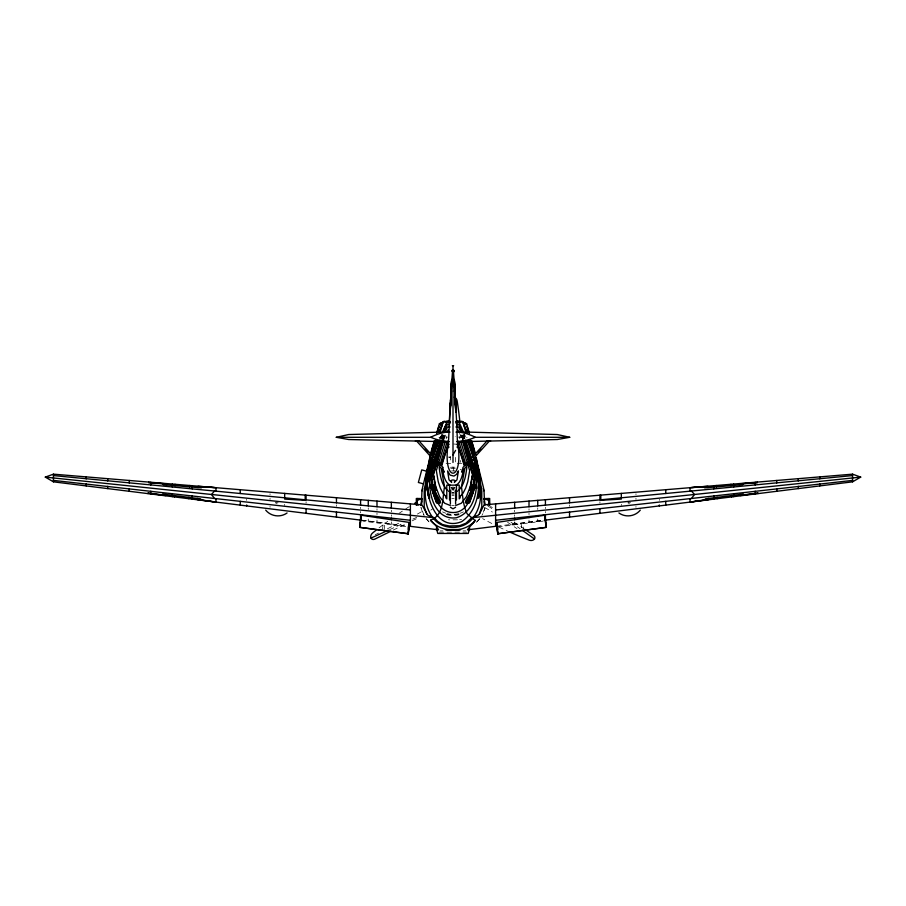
<?xml version="1.0" encoding="UTF-8"?>
<svg xmlns="http://www.w3.org/2000/svg" width="906" height="906" viewBox="0 0 906 906"><rect width="100%" height="100%" fill="white"/><g stroke="black" fill="none" stroke-linecap="round" stroke-linejoin="round"><path stroke-width="0.68" stroke-dasharray="4.53 3.4" d="M382.491 529.5L383.238 523.736L362.853 521.109M384.133 529.716L384.801 523.94L393.397 525.038M441.029 438.278L441.766 434.382M441.437 438.878L442.219 434.755M442.728 439.161L443.498 435.129M484.891 507.994L482.117 515.027M484.132 510.599L484.891 507.994M446.137 438.776L446.93 436.171M442.558 441.007L444.767 435.31M442.796 440.746L444.891 435.31L443.408 435.31L441.686 439.546M444.11 439.297L446.432 433.283M442.841 439.331L444.427 435.31M442.332 438.255L443.532 435.31M442.683 438.232L443.861 435.31M442.83 438.04L444.008 435.095M440.531 438.108L441.777 435.118M441.437 437.689L442.796 434.461M439.67 438.402L440.678 436.114M439.625 439.58L441.233 436.035M481.867 515.469L482.898 513.611M476.998 521.867L479.886 518.538M479.5 519.059L475.004 523.645M449.308 457.587L450.644 456.918L450.644 463.351L444.166 463.351M387.462 528.753L398.878 523.158M393.147 530.146L405.831 523.94M412.173 520.837L417.247 518.357A57.565 49.853 -30 0 0 419.263 517.326M375.277 534.71L378.583 533.09M389.603 529.648L403.782 523.215M412.808 519.115L416.681 517.36M459.682 519.693L461.607 519.353M450.769 468.617L455.231 468.617M457.564 519.817L448.436 519.817M512.502 524.223L543.917 520.169M512.603 525.038L521.199 523.94L521.867 529.716M543.147 521.109L522.762 523.736L523.509 529.5M496.692 526.193L545.423 520.112M497.688 526.907L512.683 525.038M448.244 457.145L450.644 456.918M438.934 437.292L447.349 437.292M458.651 437.292L467.066 437.292M461.834 463.351L455.356 463.351L455.356 456.918L456.692 457.587M451.641 470.905L454.359 470.905M450.928 488.062L455.072 488.062M451.845 498.594L454.155 498.594M451.652 505.491L454.348 505.491M446.284 514.438L459.716 514.438M440.203 530.871L442.898 530.871M463.102 530.871L465.797 530.871M439.082 532.162L466.918 532.162M453.555 443.985L457.757 444.37M360.769 520.135L409.308 526.193M393.317 525.038L407.032 526.737M362.083 520.169L393.498 524.223M514.178 522.207L523.555 528.515M507.609 522.32L516.986 528.617M510.961 522.162L520.169 528.742M426.114 518.538L429.002 521.867M426.5 519.059L428.629 521.482M423.51 514.37L423.883 515.027M424.133 515.469L420.95 507.462L422.366 511.833M463.679 432.456L466.33 438.402M463.204 434.461L464.563 437.689M462.468 435.31L463.668 438.255M463.951 438.651L462.592 435.31L461.109 435.31L463.204 440.746M462.139 435.31L463.317 438.232M461.992 435.095L463.17 438.04M461.573 435.31L463.159 439.331M461.233 435.31L463.442 441.007M459.569 433.283L461.89 439.297M459.07 436.171L459.863 438.776M464.234 434.382L464.971 438.278M463.781 434.755L464.563 438.878M462.502 435.129L463.272 439.161M455.208 436.545L455.208 436.477M659.319 499.297L659.319 500.372M635.967 493.804L635.967 494.642M635.967 498.255L635.967 499.399M635.967 506.454L635.967 507.281M621.335 504.325L621.335 505.435M599.919 501.822L599.919 503.068M569.546 504.959L569.546 506.295M545.423 507.303L545.423 508.594M545.423 511.516L545.423 512.887M537.745 507.96L537.745 509.478M537.745 519.07L537.745 521.075M529.013 508.832L529.013 510.271M529.013 513.181L529.013 514.608M529.013 520.135L529.013 522.162M514.653 510.248L514.653 511.788M514.653 514.812L514.653 516.273M514.653 521.913L514.653 523.951M391.347 510.248L391.347 511.788M391.347 514.812L391.347 516.273M391.347 521.913L391.347 523.951M376.987 508.832L376.987 510.271M376.987 513.181L376.987 514.608M376.987 520.135L376.987 522.162M368.255 507.96L368.255 509.478M368.255 519.07L368.255 521.075M360.577 507.303L360.577 508.594M360.577 511.516L360.577 512.887M336.454 504.959L336.454 506.295M306.081 501.822L306.081 503.068M284.665 504.325L284.665 505.435M270.033 493.804L270.033 494.642M270.033 498.255L270.033 499.399M270.033 506.454L270.033 507.281M246.681 499.297L246.681 500.372M459.263 514.71A24.179 24.179 0 0 1 446.737 514.71M450.475 467.303A24.179 24.179 0 0 1 458.028 467.7M463.464 511.867A23.024 23.024 0 0 1 460.112 513.249M458.957 513.589A23.024 23.024 0 0 1 447.043 513.589M445.888 513.249A23.024 23.024 0 0 1 442.536 511.867M460.112 469.444A23.024 23.024 0 0 1 463.464 470.837M460.656 460.463A33.465 28.981 90 0 1 460.089 462.502M510.293 532.298A342.389 296.522 30 0 1 499.127 527.122M491.777 523.475A342.389 296.522 30 0 1 484.495 519.67A33.465 28.981 30 0 1 482.638 518.617M484.563 507.541A57.565 49.853 30 0 1 492.377 512.071M488.017 506.069A58.414 49.536 42.9 0 1 493.611 509.908M421.301 511.811A57.565 49.853 -30 0 1 417.383 514.064M379.059 527.87A342.389 296.522 -30 0 1 387.779 521.29M398.957 513.408A342.389 296.522 -30 0 1 402.366 511.12M405.786 508.866A342.389 296.522 -30 0 1 409.24 506.647M432.649 508.753A58.414 50.362 -16.2 0 1 430.86 510.123M454.099 495.446A4.236 4.236 0 0 1 451.901 495.446M450.882 487.677A4.236 4.236 0 0 1 455.118 487.677M454.416 493.804A2.831 2.831 0 0 1 451.584 493.804M451.584 488.9A2.831 2.831 0 0 1 454.416 488.9M454.166 471.335A57.565 49.853 -90 0 1 452.468 464.846M490.429 506.42A57.565 49.853 30 0 1 492.366 507.575M461.018 434.88A342.389 296.522 -90 0 1 461.199 437.609M278.165 502.717L275.435 502.717A1.937 1.937 0 0 0 278.165 502.717M452.128 489.829L451.766 490.112A1.755 1.755 0 0 1 454.234 490.112L452.128 489.829M454.234 492.592L451.766 492.592A1.755 1.755 0 0 0 454.234 492.592M630.565 502.717L627.835 502.717A1.937 1.937 0 0 0 630.565 502.717"/><path stroke-width="1.36" d="M484.619 505.197L484.031 490.78A60.509 60.509 0 0 0 482.615 484.2L476.001 457.711M450.622 406.035L450.701 402.558M450.633 404.518L450.712 401.618M450.916 398.787L451.437 388.266M457.417 441.618L457.009 431.811L557.326 434.529L569.715 437.292L475.276 437.292L471.777 438.64A124.598 81.393 90 0 1 459.036 441.471L457.507 441.664C464.608 483.691 441.392 483.691 448.493 441.664L451.415 384.846M450.259 410.497L450.758 397.451M450.916 398.572L451.154 392.819M450.984 397.224L451.358 389.863M545.152 520.01L545.027 515.197L496.681 522.434L497.813 533.781L496.681 522.434M450.656 402.683L450.735 400.656M451.381 389.331L451.516 384.642M450.678 401.743L450.712 400.022L450.282 410.746M451.403 388.164L451.494 385.877M451.46 385.763L451.562 383.385M451.494 384.529L451.596 382.106M451.539 383.272L451.641 380.792M450.894 394.552L450.928 393.77L450.191 412.06L450.678 400.192M451.109 391.075L451.222 388.289M451.584 381.97L451.63 380.497M451.46 383.566L451.063 392.536L451.256 386.987M451.686 379.455L451.505 382.615M451.199 388.708L452.547 371.075M451.392 384.79L451.618 380.452M451.313 386.239L451.369 384.959L451.029 391.335M451.448 383.498L451.482 382.774M421.381 504.789L421.97 490.78A60.509 60.509 0 0 1 423.385 484.2L429.999 457.711M421.754 498.764L421.256 505.152L421.392 504.178M450.928 393.317L450.814 395.492C451.652 380.475 449.897 412.819 450.803 395.763M464.733 468.742L461.471 486.658C462.649 495.775 463.091 505.355 467.122 513.77C477.915 523.543 476.488 517.688 467.405 529.84L495.605 526.329L495.605 503.872M450.837 395.141L451.131 389.41M450.735 397.134L450.894 394.348M489.489 440.826L490.667 440.939L486.952 441.007L462.955 467.485L462.105 472.479L462.785 470.656M148.029 493.623L148.063 493L162.57 494.88L162.627 494.064L200.656 498.832L200.6 499.818L215.096 501.981L197.281 499.636L197.361 498.425M148.731 482.094L148.697 482.717L163.25 483.849L163.193 484.687L201.325 487.847L201.392 486.805L215.968 487.688L215.956 491.154M165.923 494.483L165.855 495.559L148.052 493.249M166.5 484.959L166.568 483.838L148.709 482.456M174.326 496.896L174.416 495.548M175.017 485.673L175.096 484.28M188.788 498.708L188.867 497.36M189.513 486.873L189.592 485.491M198.018 487.575L198.097 486.296L214.439 487.564M442.853 467.994L443.895 472.479L443.215 470.656M449.229 421.528L450.735 399.614M451.086 396.375L451.403 391.199L451.177 398.13M409.319 522.434L408.187 533.781L409.319 522.434L360.973 515.197L360.848 520.01M359.75 527.349L408.413 533.781L359.75 527.349L360.973 515.197M464.099 465.231L458.379 446.148A34.315 2.344 71.8 0 0 458.345 444.2L457.768 441.811M466.839 467.462C465.865 475.344 464.608 484.087 458.923 490.089M360.826 518.878L359.829 527.349L360.837 519.444M408.119 529.285L408.312 526.907M408.266 533.781L409.286 525.118M472.309 478.968L472.875 474.54L471.867 470.848M421.222 505.457L421.822 500.905M475.22 477.892C473.544 491.72 468.742 515.367 449.942 512.264C435.265 509.138 432.785 490.293 430.78 477.892M478.685 484.189L478.085 488.425L479.546 488.425L478.991 493.351M479.421 495.423L480.021 487.043M429.999 456.114L424.223 491.267L424.223 506.782L426.692 514.11M427.315 478.764L425.888 488.425L426.975 488.425L428.9 498.141L429.738 498.141L427.847 489.818M425.208 479.229L425.412 478.017M427.258 484.314L428.119 478.764M426.556 474.71L427.53 469.251M427.281 479.127L428.04 474.665M471.652 481.788L470.123 488.164L471.46 488.164C473.068 493.034 459.115 505.412 469.568 502.762L474.518 488.164L475.537 488.164L476.749 480.406L471.766 460.69M427.983 475.22L429.138 468.73M428.561 476.137L430.577 465.684M478.787 493.521L477.79 498.141L478.81 498.141L479.115 495.978M429.116 469.127L430.95 460.735M463.328 470.86C462.083 476.046 460.95 482.626 455.797 485.344M430.928 476.93L433.261 491.788L437.632 502.762M429.886 465.344L431.72 458.277M430.577 465.899L431.222 462.989M430.928 477.179L435.163 462.071M425.945 475.593L426.284 474.212M436.511 463.374L433.249 474.393L435.707 488.164M428.98 463.725L428.844 464.302L429.025 463.725M426.919 471.664L427.156 470.746M426.013 476.012L426.273 475.118M478.923 493.023L478.266 496.76L478.957 496.76M479.172 496.375L479.353 495.084M452.354 365.684L453.646 365.684M428.119 466.998L426.681 472.049M469.67 528.073L468.221 533.453L437.779 533.453L436.33 528.073M430.792 457.02C427.02 476.59 419.659 499.455 432.4 517.043M431.233 463.147L432.219 459.501M434.133 470.848L433.125 474.54L433.691 478.968M427.836 468.243L428.866 464.484M422.105 490.837L422.796 488.459M470.282 488.187C467.926 491.279 473.385 491.686 472.977 488.538C474.948 481.392 476.046 466.624 469.399 462.807M440.123 432.128L442.309 424.676M434.416 440.565L430.237 454.687L436.013 440.339M436.613 433.181L439.399 423.77A18.686 18.686 0 0 1 441.494 422.796M434.54 441.018L432.162 449.014L435.729 440.18M436.907 433.023L438.889 426.352L440.543 428.221L438.776 432.592M439.704 423.6L441.279 426.375L443.147 421.743L444.586 421.381M431.505 451.811L434.234 442.592M437.36 432.06L438.527 428.119M470.293 488.164L472.751 474.393L469.489 463.374M431.471 454.857L437.428 440.293M432.864 456.805L438.606 440.826M433.057 457.168L435.605 448.73M434.631 457.53L440.35 440.293M434.608 459.444L441.052 441.516M440.282 443.532L437.349 453.226L436.499 453.226M435.582 460.418L441.845 440.554M435.548 460.78L441.018 442.717M436.273 460.429L441.947 441.698M442.558 441.007L438.866 453.226L439.716 453.226M442.796 440.746L437.134 461.766M443.714 440.61L433.487 474.076L435.741 486.601L439.603 496.692L444.642 503.226L450.305 505.491M445.344 441.381L436.318 470.576L438.244 481.754L440.316 488.062L442.898 493.091L446.137 496.771M431.992 458.923L426.941 484.71C427.825 502.728 438.425 531.063 461.72 521.618C481.199 507.938 481.539 479.523 473.951 459.059M432.094 459.183L427.972 480.135M433.227 461.913C424.971 478.674 429.659 521.403 456.352 517.768C477.677 511.143 480.248 479.659 472.773 461.913M439.965 464.835L447.315 441.12M432.524 456.205L435.469 447.768M431.981 458.9L427.847 478.764M431.392 459.489L431.766 458.379M441.097 465.503L447.632 446.284L449.183 444.166M432.264 459.591L432.638 458.3M434.234 460.69L429.251 480.406L430.463 488.164L431.483 488.164L436.432 502.762C446.885 505.412 432.932 493.034 434.54 488.164L435.877 488.164L434.348 481.788M435.367 467.1L436.454 464.019M435.514 448.832L436.024 447.643M435.911 447.779L438.821 440.826L437.462 443.045M439.161 432.513L443.589 421.505L450.316 421.505M434.518 449.942L436.024 446.443M446.885 432.151L448.277 429.886M445.48 431.539L447.417 426.975L450.101 426.975M448.232 441.811L447.655 444.2A34.315 2.344 -71.8 0 0 447.621 446.148L441.901 465.231M443.691 432.4L447.077 424.721L449.399 424.721M435.877 446.669L436.737 444.812M436.567 445.084L438.187 442.207A179.682 179.682 0 0 0 436.386 446.545M442.875 431.245L446.647 422.842L450.463 422.842M479.308 514.11L481.777 506.782L481.777 491.267L476.216 457.394M468.368 502.762L472.739 491.788L475.072 476.93M469.229 502.762L473.147 492.739L474.914 484.846L476.148 484.846M473.6 517.043C486.341 499.455 478.98 476.59 475.208 457.02M453 454.914L455.582 450.373M495.605 520.27L691.516 498.47L694.449 494.506L691.516 491.018L495.605 509.953M466.579 502.751L470.735 494.076L473.011 485.888L474.438 476.749L472.513 476.307M410.395 509.953L214.484 491.018L211.551 494.506L214.484 498.47L410.395 520.27M545.231 520.135L852.569 481.833L860.7 477.111L852.569 474.155L484.098 504.835L479.546 513.872L478.209 515.197L471.596 517.768L465.978 523.192L459.467 525.729L449.229 525.978L442.57 524.574L437.587 521.358L434.404 517.768L427.791 515.197L421.902 504.835L53.431 474.155L45.3 477.111L53.431 481.833L360.769 520.135M455.605 507.235L453 508.844L450.395 507.235M475.469 520.214C464.857 533.362 441.143 533.362 430.531 520.214C444.087 515.254 442.388 498.243 444.529 486.658L441.267 468.742M465.458 502.762L468.912 496.567L471.505 489.149L472.536 484.846L470.995 484.846M524.721 529.308L533.577 535.253A2.978 2.582 30 0 1 534.483 538.991L534.257 539.263A4.938 4.281 30 0 1 529.217 540.135A342.389 296.522 30 0 1 510.293 532.298M453.906 371.562L453 372.604L452.094 370.407L453.906 370.407L453.906 371.562L452.094 371.562M478.108 452.151L480.916 449.059M462.06 471.177L489.387 441.041M472.513 518.391C463.691 530.418 442.309 530.418 433.487 518.391M448.221 447.768L449.036 446.998M640.304 510.123C635.083 516.499 625.638 517.768 618.923 512.977M448.561 441.63L446.964 441.482A124.598 81.393 -90 0 1 434.212 438.651L430.724 437.292L336.285 437.292L348.674 434.529L448.821 431.924A102.14 66.727 -90 0 0 430.724 437.27M459.863 496.771L463.102 493.091L465.684 488.062L467.756 481.754L469.682 470.576L460.656 441.381M454.404 481.437C456.737 479.467 449.263 479.467 451.596 481.437M453.906 370.407L452.094 370.407M287.077 512.977C280.362 517.768 270.917 516.499 265.696 510.123M390.611 531.38L374.688 539.172A2.978 2.582 -30 0 1 370.996 538.096L370.871 537.756A4.938 4.281 -30 0 1 372.638 532.955A342.389 296.522 -30 0 1 375.831 530.395M370.996 538.096L388.323 530.236M457.621 491.063L455.016 491.833M441.901 422.649L442.207 422.536A18.686 18.686 0 0 1 443.68 422.105M442.422 422.683L443.442 422.355M439.399 423.77L441.901 422.909M454.348 482.49L456.998 479.784L458.436 470.905L456.579 474.37L453.929 476.069L450.078 475.106L447.575 470.927L449.002 479.784L451.652 482.49M449.093 421.03L446.273 421.539A5.742 5.742 0 0 0 445.118 421.754M569.715 437.292L557.326 439.523L457.53 441.766M455.695 505.491L461.358 503.226L466.397 496.692L470.259 486.601L472.513 474.076L462.286 440.61M546.25 527.349L497.666 533.781L546.25 527.349L545.027 515.197M757.948 493.249L740.145 495.559L740.077 494.483M691.516 498.47L852.569 480.395M860.7 477.111L471.596 517.768M852.569 475.582L691.516 491.018M446.522 421.732L448.957 421.584M691.561 487.564L707.903 486.296L707.982 487.575M757.291 482.456L739.432 483.838L739.5 484.959M416.511 440.826L415.333 440.939L419.048 441.007L443.045 467.485M460.112 529.534L445.888 529.534M451.063 390.939L451.641 390.939M454.359 390.939L455.061 393.43M455.684 421.505L462.411 421.505L467.054 433.034M455.537 422.842L459.353 422.842L463.125 431.245M456.601 424.721L458.923 424.721L462.309 432.4M455.899 426.975L458.583 426.975L460.52 431.539M457.723 429.886L459.115 432.151M449.116 431.766L449.625 431.766A60.317 1.789 -87.7 0 1 449.852 432.389M456.884 431.766L456.375 431.766A60.317 1.789 87.7 0 0 456.148 432.389M448.561 441.766L449.217 441.766M456.783 441.766L457.439 441.766M466.284 453.226L467.134 453.226L463.442 441.007M469.501 453.226L468.651 453.226L465.718 443.532M433.861 461.766L435.174 461.766M470.826 461.766L472.139 461.766M436.601 462.807C429.965 466.601 431.052 481.392 433.023 488.538C432.638 491.686 438.062 491.279 435.718 488.187M478.47 469.251L479.5 474.71M479.319 472.049L477.881 466.998M430.101 476.307L431.075 476.307M433.487 476.307L431.562 476.749L432.989 485.888L435.265 494.076L439.421 502.751M474.925 476.307L475.899 476.307M478.572 478.764L480.112 487.417L479.931 491.777M478.889 480.135L476.839 468.459M429.852 484.846L431.086 484.846L432.853 492.739L436.771 502.762M435.005 484.846L433.464 484.846L434.495 489.149L437.088 496.567L440.543 502.762M425.979 487.043L426.896 487.043L428.47 496.046L429.274 496.76M427.643 487.043L427.7 489.217M478.357 487.043L479.591 487.043L479.591 489.059M422.083 498.549L416.318 498.493L416.318 505.401M483.917 498.549L489.682 498.493L489.682 505.401M422.026 499.376L417.7 499.376L417.7 498.493M483.974 499.376L488.3 499.376L488.3 498.493M497.688 526.907L497.881 529.285M453.453 371.075L454.891 391.075M457.043 421.584L459.478 421.732M448.47 441.766L348.674 439.523L336.285 437.292M214.484 491.018L53.431 475.582M434.404 517.768L45.3 477.111M53.431 480.395L214.484 498.47M450.984 491.833L448.379 491.063M461.414 421.381L462.853 421.743L464.189 425.061L466.488 424.235L466.296 423.6M456.907 421.03L459.727 421.539A5.742 5.742 0 0 1 460.882 421.754M427.757 471.505L421.743 469.886L418.368 482.479L423.227 483.781M462.558 422.355L463.566 422.683M464.099 422.909L466.601 423.77L469.387 433.181M464.099 422.649L463.793 422.536A18.686 18.686 0 0 0 462.32 422.105M450.203 485.344C445.05 482.626 443.917 476.046 442.672 470.86M522.468 530.395L534.483 538.991M456.964 446.998L457.779 447.768M425.084 449.059L427.892 452.151M416.613 441.041L443.94 471.177M447.077 490.089C441.392 484.087 440.135 475.344 439.161 467.462M456.817 444.166L458.368 446.284L464.903 465.503M469.512 444.087L467.745 440.826L469.127 443.997M469.331 443.781L470.293 445.877M470.135 445.627L470.894 447.281M467.949 442.117L473.136 456.805M470.746 447.066L471.358 448.425M468.957 443.736L469.761 445.559M467.224 432.592L465.197 427.564L467.111 426.352L469.093 433.023M470.271 440.18L473.838 449.014L471.46 441.018M470.123 440.678L475.763 454.687L471.584 440.565M471.233 448.244L471.743 449.365M465.65 440.293L471.369 457.53M469.602 445.344L470.271 446.862M471.618 449.206L472.32 450.86M468.572 440.293L474.529 454.857M470.135 446.669L470.69 447.972M471.947 450.033L473.759 455.843M464.948 441.516L471.392 459.444M464.155 440.554L470.418 460.418M470.565 447.813L471.041 448.934M470.927 448.798L471.346 449.784M470.837 462.071L475.072 477.179M469.546 464.019L470.633 467.1M458.685 441.12L466.035 464.835M474.461 457.836L474.744 458.946M473.906 459.183L474.348 460.588M464.982 442.717L470.452 460.78M464.053 441.698L469.727 460.429M463.204 440.746L468.866 461.766M467.473 428.119L468.64 432.06M471.766 442.592L474.495 451.811M463.691 424.676L465.877 432.128M476.975 463.725L477.168 464.348L477.02 463.725M483.204 488.459L483.895 490.837M471.233 449.659L473.215 456.828M477.134 464.484L478.164 468.243M474.767 458.821L475.106 460.271M478.844 470.746L479.081 471.664M479.716 474.212L480.055 475.593M474.359 460.508L474.823 462.649M475.118 460.112L475.537 462.094M474.846 462.456L478.742 484.314M475.548 461.89L476.092 464.721M428.798 494.959L427.315 484.189M475.435 465.22L477.858 479.127M476.08 464.438L478.142 476.318M480.588 478.017L480.792 479.229M484.268 501.618L484.721 505.038L484.246 498.764M545.174 518.878L546.171 527.349L545.163 519.444M496.715 525.118L497.734 533.781M454.869 398.719L454.574 389.421M455.276 403.929L455.809 412.06L455.288 400.022M455.31 402.105L455.707 410.033M455.31 400.52L455.661 406.035L455.322 398.334M454.586 385.526L454.359 380.792M454.699 388.346L454.937 392.536L454.631 384.937M455.322 400.192L455.582 404.484L455.435 400.746M757.269 482.094L757.303 482.717L742.75 483.849L742.807 484.687L704.675 487.847L704.608 486.805L690.032 487.688L690.044 491.154M757.971 493.623L757.937 493L743.43 494.88L743.373 494.064L705.344 498.832L705.4 499.818L690.904 501.981L708.718 499.636L708.639 498.425M730.904 484.28L730.983 485.673M731.584 495.548L731.674 496.896M716.408 485.491L716.487 486.873M717.133 497.36L717.212 498.708M454.869 390.973L454.484 384.959L454.597 388.164M454.608 385.673L454.925 392.219M454.495 382.615L454.314 379.455M454.382 380.452L454.619 384.869M454.823 389.252L454.404 382.106M454.518 382.774L454.744 386.987M455.265 397.134L455.039 393.329M454.959 391.199L457.179 431.924A102.14 66.727 -90 0 1 475.276 437.27M455.072 393.317L455.242 397.179L455.197 396.171M430.531 520.214L435.763 525.571L438.595 529.84L410.395 526.329L410.395 503.872M455.027 392.423L455.22 396.33M455.152 395.061L455.31 398.787L455.084 394.45M454.993 392.185L455.106 394.552M454.37 380.497L454.416 381.97M454.552 386.511L454.619 389.331M455.265 400.656L455.288 401.743M455.061 397.564L454.801 392.207L454.903 396.25M455.084 398.572L454.869 393.77L454.937 398.606M454.563 388.266L454.653 391.596M455.027 397.53L455.039 398.538M852.569 474.155L852.569 481.833M819.817 476.884L819.817 478.889M819.817 483.929L819.817 485.91M798.277 478.674L798.277 480.984M798.277 486.329L798.277 488.594M776.748 480.463L776.748 483.011M776.748 488.776L776.748 491.279M755.208 482.264L755.208 485.027M755.208 491.222L755.208 493.963M733.667 484.053L733.667 487.054M733.667 493.679L733.667 496.647M713.792 485.707L713.792 488.923M713.792 495.944L713.792 499.127M690.044 498.64L690.044 502.094M665.751 489.704L665.751 493.51M665.751 501.335L665.751 505.118M659.319 504.982L659.319 505.91M621.335 493.408L621.335 499.081L600.814 500.316L600.814 495.118M599.919 495.186L599.919 499.874M599.919 508.662L599.919 513.317M569.546 497.722L569.546 502.807M569.546 512.037L569.546 517.111M545.423 499.727L545.423 505.14M545.423 514.721L545.423 520.112M537.745 500.361L537.745 505.888M537.745 515.582L537.745 516.295M529.013 501.097L529.013 506.726M529.013 516.545L529.013 517.598M514.653 502.286L514.653 508.119M514.653 518.141L514.653 519.738M460.044 496.035L460.044 498.13M459.217 498.923L459.217 485.14L446.783 485.14L446.783 498.923M456.454 485.14L456.454 499.953M455.605 490.157L455.605 504.008M453 366.545L453 462.445M450.395 490.157L450.395 504.008M449.546 485.14L449.546 499.953M445.956 496.035L445.956 498.13M391.347 502.286L391.347 508.119M391.347 518.141L391.347 519.738M376.987 501.097L376.987 506.726M376.987 516.545L376.987 517.598M368.255 500.361L368.255 505.888M368.255 515.582L368.255 516.295M360.577 499.727L360.577 505.14M360.577 514.721L360.577 520.112M336.454 497.722L336.454 502.807M336.454 512.037L336.454 517.111M306.081 495.186L306.081 499.874M306.081 508.662L306.081 513.317M305.186 495.118L305.186 500.316L284.665 499.081L284.665 493.408M246.681 504.982L246.681 505.91M240.249 489.704L240.249 493.51M240.249 501.335L240.249 505.118M215.956 498.64L215.956 502.094M192.208 485.707L192.208 488.923M192.208 495.944L192.208 499.127M172.333 484.053L172.333 487.054M172.333 493.679L172.333 496.647M150.792 482.264L150.792 485.027M150.792 491.222L150.792 493.963M129.252 480.463L129.252 483.011M129.252 488.776L129.252 491.279M107.723 478.674L107.723 480.984M107.723 486.329L107.723 488.594M86.183 476.884L86.183 478.889M86.183 483.929L86.183 485.91M53.431 474.155L53.431 481.833M486.092 499.353A3.035 3.035 0 0 1 487.609 505.016M414.563 503.385A33.465 28.981 -30 0 1 416.466 502.411M454.268 397.145A4.938 4.281 90 0 1 454.665 397.326M455.39 397.791A4.938 4.281 90 0 1 457.145 400.95A342.389 296.522 -90 0 1 459.818 421.256M445.186 421.788A18.686 18.686 0 0 1 448.244 421.539M457.757 421.539A18.686 18.686 0 0 1 460.814 421.788M464.506 422.796A18.686 18.686 0 0 1 466.601 423.77M460.576 529.761A27.656 27.656 0 0 1 457.417 529.942L448.583 529.942A27.656 27.656 0 0 1 445.424 529.761M459.512 421.539A6.183 6.183 0 0 1 460.758 421.777M445.242 421.777A6.183 6.183 0 0 1 446.488 421.539M418.391 505.004A3.035 3.035 0 0 1 419.908 499.342M417.372 504.959A4.734 4.734 0 0 1 417.7 499.319M488.3 499.319A4.734 4.734 0 0 1 488.628 504.959M444.427 428.81L446.613 424.178L444.427 428.81M478.323 478.764L474.189 458.504L478.323 478.764"/></g></svg>
